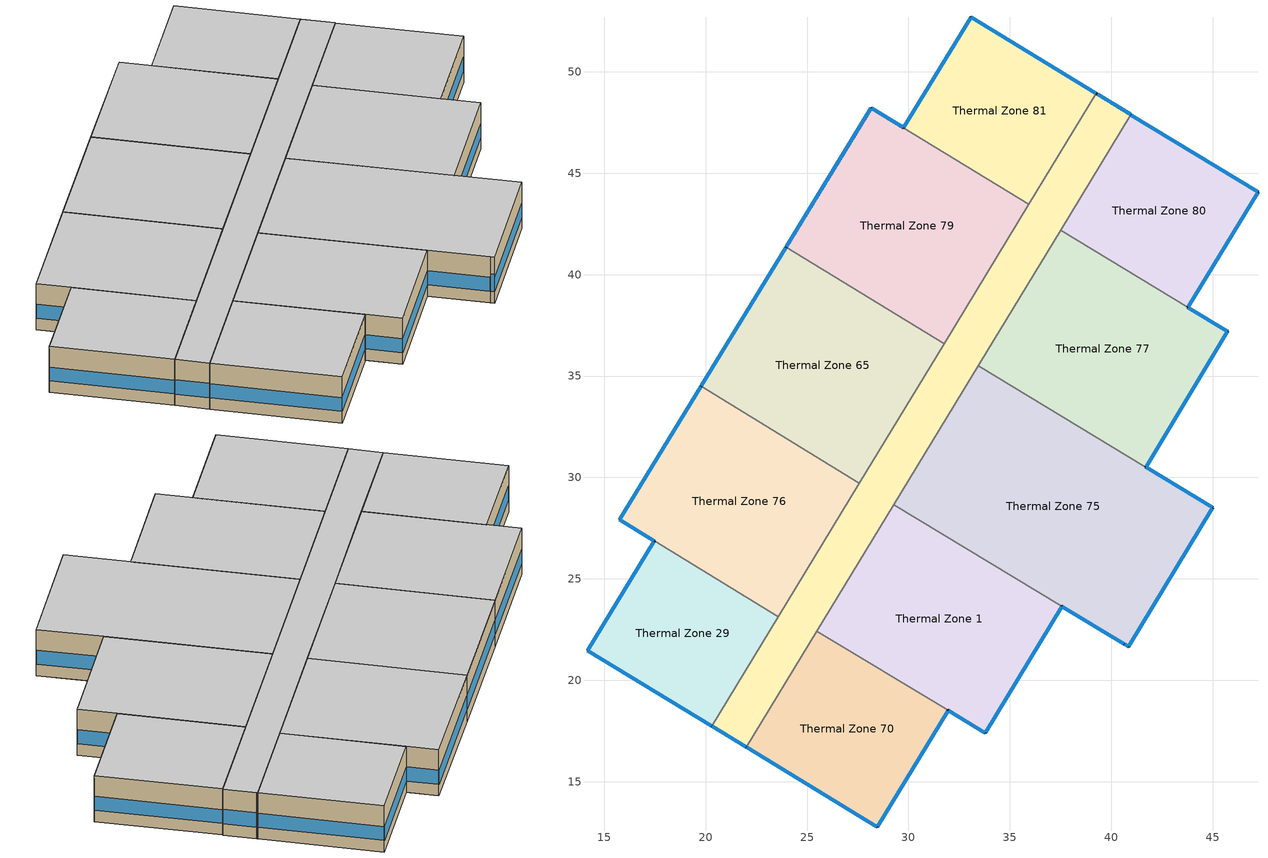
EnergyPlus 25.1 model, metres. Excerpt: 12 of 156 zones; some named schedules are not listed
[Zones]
Thermal Zone 1
 floor to Thermal Zone 68 (Typical Interior Floor): 29.28,28.65 37.56,23.65 33.79,17.41 25.49,22.42 z15.25
 wall outside (Surface 495 c tbd): 33.79,17.41 37.56,23.65 z15.25:18.3
 wall outside (Surface 496 c tbd): 31.96,18.51 33.79,17.41 z15.25:18.3
 wall to Thermal Zone 70 (Typical Interior Wall): 25.49,22.42 31.96,18.51 z15.25:18.3
 wall to Thermal Zone 24 (Typical Interior Wall): 29.28,28.65 25.49,22.42 z15.25:18.3
 wall to Thermal Zone 75 (Typical Interior Wall): 37.56,23.65 29.28,28.65 z15.25:18.3
 window (Customized Fenestration: u=3.36): 33.81,17.43 37.55,23.63 z16.01:16.93; 31.98,18.5 33.77,17.42 z16.01:16.95
 ceiling to Thermal Zone 84 (Typical Interior Ceiling): 33.79,17.41 37.56,23.65 29.28,28.65 25.49,22.42 z18.3
Thermal Zone 24
 floor to Thermal Zone 67 (Typical Interior Floor): 39.27,48.94 40.98,47.9 33.52,35.63 33.52,35.64 33.44,35.5 22.01,16.7 20.3,17.74 z15.25
 wall outside (Surface 478 c tbd): 39.31,48.91 39.27,48.94 z15.25:18.3
 wall outside (Surface 479 c tbd): 40.98,47.9 39.31,48.91 z15.25:18.3
 wall outside (AQ_MURB_2024_MURB  Wall 1950 1980 6A (R 0.8x Solar 0.8x Therm 0.8x)): 40.97,47.89 40.98,47.9 z15.25:18.3
 wall outside (Surface 488 c tbd): 20.3,17.74 22.01,16.7 z15.25:18.3
 wall to Thermal Zone 76 (Typical Interior Wall): 27.58,29.72 23.58,23.14 z15.25:18.3
 wall to Thermal Zone 65 (Typical Interior Wall): 31.76,36.59 27.58,29.72 z15.25:18.3
 wall to Thermal Zone 79 (Typical Interior Wall): 35.94,43.46 31.76,36.59 z15.25:18.3
 wall to Thermal Zone 81 (Typical Interior Wall): 39.27,48.94 35.94,43.46 z15.25:18.3
 wall to Thermal Zone 80 (Typical Interior Wall): 37.51,42.2 40.97,47.89 z15.25:18.3
 wall to Thermal Zone 77 (Typical Interior Wall): 33.52,35.63 37.51,42.2 z15.25:18.3
 wall to Thermal Zone 78 (Typical Interior Wall): 33.44,35.5 33.52,35.64 33.52,35.63 z15.25:18.3
 wall to Thermal Zone 75 (Typical Interior Wall): 29.28,28.65 33.44,35.5 z15.25:18.3
 wall to Thermal Zone 70 (Typical Interior Wall): 22.01,16.7 25.49,22.42 z15.25:18.3
 wall to Thermal Zone 29 (Typical Interior Wall): 23.58,23.14 20.3,17.74 z15.25:18.3
 window (Customized Fenestration: u=3.36): 40.95,47.91 39.33,48.9 / 20.32,17.73 21.99,16.71 z16.01:16.95
 ceiling to Thermal Zone 83 (Typical Interior Ceiling): 22.01,16.7 33.44,35.5 33.52,35.64 33.52,35.63 40.98,47.9 39.27,48.94 20.3,17.74 z18.3
Thermal Zone 29
 floor to Thermal Zone 48 (Typical Interior Floor): 17.47,26.88 23.58,23.14 20.3,17.74 14.18,21.46 17.46,26.86 z15.25
 wall outside (AQ_MURB_2024_MURB  Wall 1950 1980 6A (R 0.8x Solar 0.8x Therm 0.8x)): 17.47,26.88 17.46,26.86 z15.25:18.3
 wall outside (Surface 502 c tbd): 14.18,21.46 20.3,17.74 z15.25:18.3
 wall outside (Surface 503 c tbd): 17.46,26.86 14.18,21.46 z15.25:18.3
 wall to Thermal Zone 76 (Typical Interior Wall): 23.58,23.14 17.47,26.88 z15.25:18.3
 window (Customized Fenestration: u=3.36): 14.2,21.45 20.28,17.75 / 17.44,26.84 14.19,21.48 z16.01:16.93
 ceiling to Thermal Zone 85 (Typical Interior Ceiling): 20.3,17.74 23.58,23.14 17.47,26.88 17.46,26.86 14.18,21.46 z18.3
Thermal Zone 65
 floor to Thermal Zone 71 (Typical Interior Floor): 23.97,41.36 31.76,36.59 27.58,29.72 19.77,34.49 z15.25
 wall outside (Surface 523 c tbd): 23.97,41.36 19.77,34.49 z15.25:18.3
 wall to Thermal Zone 76 (Typical Interior Wall): 19.77,34.49 27.58,29.72 z15.25:18.3
 wall to Thermal Zone 79 (Typical Interior Wall): 31.76,36.59 23.97,41.36 z15.25:18.3
 window (Customized Fenestration: u=3.36): 23.96,41.33 19.79,34.52 z16.01:16.93
 ceiling to Thermal Zone 91 (Typical Interior Ceiling): 27.58,29.72 31.76,36.59 23.97,41.36 19.77,34.49 z18.3
Thermal Zone 70
 floor to Thermal Zone 66 (Typical Interior Floor): 25.49,22.42 31.96,18.51 31.95,18.49 28.47,12.77 22.01,16.7 z15.25
 wall outside (Surface 467 c tbd): 31.95,18.49 31.96,18.51 z15.25:18.3
 wall outside (Surface 468 c tbd): 28.47,12.77 31.95,18.49 z15.25:18.3
 wall outside (Surface 469 c tbd): 22.01,16.7 28.47,12.77 z15.25:18.3
 window (Customized Fenestration: u=3.36): 28.48,12.79 31.94,18.47 / 22.03,16.69 28.45,12.78 z16.01:16.93
 ceiling to Thermal Zone 82 (Typical Interior Ceiling): 28.47,12.77 31.95,18.49 31.96,18.51 25.49,22.42 22.01,16.7 z18.3
Thermal Zone 75
 floor to Thermal Zone 21 (Typical Interior Floor): 33.44,35.5 45,28.52 40.86,21.66 29.28,28.65 z15.25
 wall outside (Surface 509 c tbd): 45,28.52 41.7,30.51 z15.25:18.3
 wall outside (Surface 510 c tbd): 40.86,21.66 45,28.52 z15.25:18.3
 wall outside (Surface 511 c tbd): 40.64,21.79 40.86,21.66 z15.25:18.3
 wall outside (Surface 512 c tbd): 37.56,23.65 40.64,21.79 z15.25:18.3
 wall to Thermal Zone 77 (Typical Interior Wall): 41.7,30.51 33.44,35.5 z15.25:18.3
 window (Customized Fenestration: u=3.36): 44.98,28.53 41.72,30.5 / 37.58,23.64 40.62,21.8 z16.01:16.94; 40.88,21.68 44.99,28.49 z16.01:16.93; 40.67,21.78 40.84,21.67 z16.01:17.15
 ceiling to Thermal Zone 86 (Typical Interior Ceiling): 40.86,21.66 45,28.52 33.44,35.5 29.28,28.65 z18.3
Thermal Zone 76
 floor to Thermal Zone 69 (Typical Interior Floor): 19.77,34.49 27.58,29.72 23.58,23.14 15.75,27.92 z15.25
 wall outside (Surface 515 c tbd): 15.75,27.92 17.47,26.88 z15.25:18.3
 wall outside (Surface 516 c tbd): 19.77,34.49 15.75,27.92 z15.25:18.3
 window (Customized Fenestration: u=3.36): 15.78,27.91 17.45,26.89 z16.01:16.95; 19.76,34.47 15.77,27.94 z16.01:16.93
 ceiling to Thermal Zone 88 (Typical Interior Ceiling): 23.58,23.14 27.58,29.72 19.77,34.49 15.75,27.92 z18.3
Thermal Zone 77
 floor to Thermal Zone 46 (Typical Interior Floor): 37.51,42.2 43.78,38.39 45.74,37.2 41.7,30.51 33.44,35.5 z15.25
 wall outside (Surface 528 c tbd): 45.74,37.2 43.78,38.39 z15.25:18.3
 wall outside (Surface 529 c tbd): 41.7,30.51 45.74,37.2 z15.25:18.3
 wall to Thermal Zone 78 (Typical Interior Wall): 33.52,35.63 33.44,35.5 z15.25:18.3
 wall to Thermal Zone 80 (Typical Interior Wall): 43.78,38.39 37.51,42.2 z15.25:18.3
 window (Customized Fenestration: u=3.36): 45.72,37.21 43.8,38.37 z16.01:16.95; 41.72,30.53 45.73,37.18 z16.01:16.93
 ceiling to Thermal Zone 92 (Typical Interior Ceiling): 41.7,30.51 45.74,37.2 43.78,38.39 37.51,42.2 33.44,35.5 z18.3
Thermal Zone 78
 floor to Thermal Zone 51 (Typical Interior Floor): 33.52,35.64 33.52,35.63 33.44,35.5 z15.25
 ceiling to Thermal Zone 93 (Typical Interior Ceiling): 33.44,35.5 33.52,35.63 33.52,35.64 z18.3
Thermal Zone 79
 floor to Thermal Zone 73 (Typical Interior Floor): 28.17,48.22 35.94,43.46 31.76,36.59 23.97,41.36 z15.25
 wall outside (Surface 544 c tbd): 28.17,48.22 23.97,41.36 z15.25:18.3
 wall outside (Surface 545 c tbd): 29.76,47.25 28.17,48.22 z15.25:18.3
 wall to Thermal Zone 81 (Typical Interior Wall): 35.94,43.46 29.76,47.25 z15.25:18.3
 window (Customized Fenestration: u=3.36): 28.15,48.2 23.98,41.38 z16.01:16.93; 29.73,47.26 28.19,48.2 z16.01:16.95
 ceiling to Thermal Zone 94 (Typical Interior Ceiling): 31.76,36.59 35.94,43.46 28.17,48.22 23.97,41.36 z18.3
Thermal Zone 80
 floor to Thermal Zone 4 (Typical Interior Floor): 40.97,47.89 47.24,44.07 43.78,38.39 37.51,42.2 z15.25
 wall outside (Surface 550 c tbd): 47.24,44.07 40.97,47.89 z15.25:18.3
 wall outside (Surface 551 c tbd): 43.78,38.39 47.24,44.07 z15.25:18.3
 window (Customized Fenestration: u=3.36): 47.22,44.09 40.99,47.87 / 43.79,38.41 47.23,44.05 z16.01:16.93
 ceiling to Thermal Zone 95 (Typical Interior Ceiling): 43.78,38.39 47.24,44.07 40.97,47.89 37.51,42.2 z18.3
Thermal Zone 81
 floor to Thermal Zone 74 (Typical Interior Floor): 33.08,52.7 39.27,48.94 35.94,43.46 29.76,47.25 z15.25
 wall outside (Surface 554 c tbd): 39.27,48.94 33.08,52.7 z15.25:18.3
 wall outside (Surface 557 c tbd): 33.08,52.7 29.76,47.25 z15.25:18.3
 window (Customized Fenestration: u=3.36): 39.24,48.95 33.1,52.69 / 33.06,52.68 29.77,47.27 z16.01:16.93
 ceiling to Thermal Zone 90 (Typical Interior Ceiling): 35.94,43.46 39.27,48.94 33.08,52.7 29.76,47.25 z18.3
[Building]
Building 1
[Site:Location]
Montreal-Trudeau Intl AP: Latitude {deg}=45.4706; Longitude {deg}=-73.7408; Time Zone {hr}=-5; Elevation {m}=36; Keep Site Location Information=No
[SizingPeriod:DesignDay] Month=7; Day of Month=21; Day Type=SummerDesignDay; Daily Dry-Bulb Temperature Range {deltaC}=9.3; Dry-Bulb Temperature Range Modifier Type=DefaultMultipliers; Barometric Pressure {Pa}=100893; Wind Speed {m/s}=4.9; Wind Direction {deg}=220; Rain Indicator=No; Snow Indicator=No; Daylight Saving Time Indicator=No; Solar Model Indicator=ASHRAETau; ASHRAE Clear Sky Optical Depth for Beam Irradiance (taub)=0.465; ASHRAE Clear Sky Optical Depth for Diffuse Irradiance (taud)=1.966; Begin Environment Reset Mode=FullResetAtBeginEnvironment
Name | Maximum Dry-Bulb Temperature {C} | Humidity Condition Type | Wetbulb or DewPoint at Maximum Dry-Bulb {C} | Enthalpy at Maximum Dry-Bulb {J/kg}
Montreal Int'l Ann Clg .4% Condns DB=>MWB | 30 | Wetbulb | 22.1
Montreal Int'l Ann Clg .4% Condns DP=>MDB | 26 | Dewpoint | 21.6
Montreal Int'l Ann Clg .4% Condns Enth=>MDB | 28.1 | Enthalpy |  | 69300
Montreal Int'l Ann Clg .4% Condns WB=>MDB | 28.1 | Wetbulb | 23.2
[Material] Thermal Absorptance=0.9
Name | Roughness | Thickness {m} | Conductivity {W/m-K} | Density {kg/m3} | Specific Heat {J/kg-K} | Solar Absorptance | Visible Absorptance
100mm Normalweight concrete floor | MediumRough | 0.1016 | 2.31045 | 2322 | 832.557 | 0.7 | 0.7
AQNC2024expanded polystyrene type I 10 cm (R 0.8x Solar 0.8x Therm 0.8x) | MediumRough | 0.08 | 0.0385 | 12 | 1500 | 0.7 | 0.7
G01 13mm gypsum board | Smooth | 0.0127 | 0.160031 | 800.001 | 1090.73 | 0.7 | 0.5
G05 25mm wood 1 | MediumSmooth | 0.0254 | 0.15 | 608 | 1630 | 0.5 | 0.5
Generic Brick (R 0.8x Solar 0.8x Therm 0.8x) | MediumRough | 0.08 | 0.9 | 1536 | 790 | 0.52 | 0.65
Generic Gypsum Board (R 0.8x Solar 0.8x Therm 0.8x) | MediumSmooth | 0.01016 | 0.16 | 640 | 1090 | 0.5 | 0.5
Generic Wall Air Gap (R 0.8x Solar 0.8x Therm 0.8x) | Smooth | 0.08 | 0.667 | 1.024 | 1000 | 0.7 | 0.7
Surface 467 m tbd | MediumRough | 0.08 | 0.815077 | 12 | 1500 | 0.7 | 0.7
Surface 468 m tbd | MediumRough | 0.08 | 0.0907168 | 12 | 1500 | 0.7 | 0.7
Surface 469 m tbd | MediumRough | 0.08 | 0.0898837 | 12 | 1500 | 0.7 | 0.7
Surface 478 m tbd | MediumRough | 0.08 | 0.0516148 | 12 | 1500 | 0.7 | 0.7
Surface 479 m tbd | MediumRough | 0.08 | 0.0954185 | 12 | 1500 | 0.7 | 0.7
Surface 488 m tbd | MediumRough | 0.08 | 0.0951114 | 12 | 1500 | 0.7 | 0.7
Surface 495 m tbd | MediumRough | 0.08 | 0.0936479 | 12 | 1500 | 0.7 | 0.7
Surface 496 m tbd | MediumRough | 0.08 | 0.118358 | 12 | 1500 | 0.7 | 0.7
Surface 502 m tbd | MediumRough | 0.08 | 0.0902415 | 12 | 1500 | 0.7 | 0.7
Surface 503 m tbd | MediumRough | 0.08 | 0.0911548 | 12 | 1500 | 0.7 | 0.7
Surface 509 m tbd | MediumRough | 0.08 | 0.10277 | 12 | 1500 | 0.7 | 0.7
Surface 510 m tbd | MediumRough | 0.08 | 0.0927336 | 12 | 1500 | 0.7 | 0.7
Surface 511 m tbd | MediumRough | 0.08 | 0.296816 | 12 | 1500 | 0.7 | 0.7
Surface 512 m tbd | MediumRough | 0.08 | 0.0969997 | 12 | 1500 | 0.7 | 0.7
Surface 515 m tbd | MediumRough | 0.08 | 0.107869 | 12 | 1500 | 0.7 | 0.7
Surface 516 m tbd | MediumRough | 0.08 | 0.0897673 | 12 | 1500 | 0.7 | 0.7
Surface 523 m tbd | MediumRough | 0.08 | 0.086302 | 12 | 1500 | 0.7 | 0.7
Surface 528 m tbd | MediumRough | 0.08 | 0.116001 | 12 | 1500 | 0.7 | 0.7
Surface 529 m tbd | MediumRough | 0.08 | 0.0929629 | 12 | 1500 | 0.7 | 0.7
Surface 544 m tbd | MediumRough | 0.08 | 0.0894989 | 12 | 1500 | 0.7 | 0.7
Surface 545 m tbd | MediumRough | 0.08 | 0.123625 | 12 | 1500 | 0.7 | 0.7
Surface 550 m tbd | MediumRough | 0.08 | 0.0900821 | 12 | 1500 | 0.7 | 0.7
Surface 551 m tbd | MediumRough | 0.08 | 0.0946227 | 12 | 1500 | 0.7 | 0.7
Surface 554 m tbd | MediumRough | 0.08 | 0.0901647 | 12 | 1500 | 0.7 | 0.7
Surface 557 m tbd | MediumRough | 0.08 | 0.095095 | 12 | 1500 | 0.7 | 0.7
[Material:NoMass]
CP02 CARPET PAD 1: Roughness=Smooth; Thermal Resistance {m2-K/W}=0.21648; Thermal Absorptance=0.9; Solar Absorptance=0.7; Visible Absorptance=0.8
[WindowMaterial:SimpleGlazingSystem]
Fenestration U=3.32 0.66 1: U-Factor {W/m2-K}=3.32; Solar Heat Gain Coefficient=0.66; Visible Transmittance=0.21
[Construction]
AQ_MURB_2024_MURB  Wall 1950 1980 6A (R 0.8x Solar 0.8x Therm 0.8x): Generic Brick (R 0.8x Solar 0.8x Therm 0.8x), AQNC2024expanded polystyrene type I 10 cm (R 0.8x Solar 0.8x Therm 0.8x), Generic Wall Air Gap (R 0.8x Solar 0.8x Therm 0.8x), Generic Gypsum Board (R 0.8x Solar 0.8x Therm 0.8x)
Customized Fenestration: u=3.36: Fenestration U=3.32 0.66 1
Surface 467 c tbd: Generic Brick (R 0.8x Solar 0.8x Therm 0.8x), Surface 467 m tbd, Generic Wall Air Gap (R 0.8x Solar 0.8x Therm 0.8x), Generic Gypsum Board (R 0.8x Solar 0.8x Therm 0.8x)
Surface 468 c tbd: Generic Brick (R 0.8x Solar 0.8x Therm 0.8x), Surface 468 m tbd, Generic Wall Air Gap (R 0.8x Solar 0.8x Therm 0.8x), Generic Gypsum Board (R 0.8x Solar 0.8x Therm 0.8x)
Surface 469 c tbd: Generic Brick (R 0.8x Solar 0.8x Therm 0.8x), Surface 469 m tbd, Generic Wall Air Gap (R 0.8x Solar 0.8x Therm 0.8x), Generic Gypsum Board (R 0.8x Solar 0.8x Therm 0.8x)
Surface 478 c tbd: Generic Brick (R 0.8x Solar 0.8x Therm 0.8x), Surface 478 m tbd, Generic Wall Air Gap (R 0.8x Solar 0.8x Therm 0.8x), Generic Gypsum Board (R 0.8x Solar 0.8x Therm 0.8x)
Surface 479 c tbd: Generic Brick (R 0.8x Solar 0.8x Therm 0.8x), Surface 479 m tbd, Generic Wall Air Gap (R 0.8x Solar 0.8x Therm 0.8x), Generic Gypsum Board (R 0.8x Solar 0.8x Therm 0.8x)
Surface 488 c tbd: Generic Brick (R 0.8x Solar 0.8x Therm 0.8x), Surface 488 m tbd, Generic Wall Air Gap (R 0.8x Solar 0.8x Therm 0.8x), Generic Gypsum Board (R 0.8x Solar 0.8x Therm 0.8x)
Surface 495 c tbd: Generic Brick (R 0.8x Solar 0.8x Therm 0.8x), Surface 495 m tbd, Generic Wall Air Gap (R 0.8x Solar 0.8x Therm 0.8x), Generic Gypsum Board (R 0.8x Solar 0.8x Therm 0.8x)
Surface 496 c tbd: Generic Brick (R 0.8x Solar 0.8x Therm 0.8x), Surface 496 m tbd, Generic Wall Air Gap (R 0.8x Solar 0.8x Therm 0.8x), Generic Gypsum Board (R 0.8x Solar 0.8x Therm 0.8x)
Surface 502 c tbd: Generic Brick (R 0.8x Solar 0.8x Therm 0.8x), Surface 502 m tbd, Generic Wall Air Gap (R 0.8x Solar 0.8x Therm 0.8x), Generic Gypsum Board (R 0.8x Solar 0.8x Therm 0.8x)
Surface 503 c tbd: Generic Brick (R 0.8x Solar 0.8x Therm 0.8x), Surface 503 m tbd, Generic Wall Air Gap (R 0.8x Solar 0.8x Therm 0.8x), Generic Gypsum Board (R 0.8x Solar 0.8x Therm 0.8x)
Surface 509 c tbd: Generic Brick (R 0.8x Solar 0.8x Therm 0.8x), Surface 509 m tbd, Generic Wall Air Gap (R 0.8x Solar 0.8x Therm 0.8x), Generic Gypsum Board (R 0.8x Solar 0.8x Therm 0.8x)
Surface 510 c tbd: Generic Brick (R 0.8x Solar 0.8x Therm 0.8x), Surface 510 m tbd, Generic Wall Air Gap (R 0.8x Solar 0.8x Therm 0.8x), Generic Gypsum Board (R 0.8x Solar 0.8x Therm 0.8x)
Surface 511 c tbd: Generic Brick (R 0.8x Solar 0.8x Therm 0.8x), Surface 511 m tbd, Generic Wall Air Gap (R 0.8x Solar 0.8x Therm 0.8x), Generic Gypsum Board (R 0.8x Solar 0.8x Therm 0.8x)
Surface 512 c tbd: Generic Brick (R 0.8x Solar 0.8x Therm 0.8x), Surface 512 m tbd, Generic Wall Air Gap (R 0.8x Solar 0.8x Therm 0.8x), Generic Gypsum Board (R 0.8x Solar 0.8x Therm 0.8x)
Surface 515 c tbd: Generic Brick (R 0.8x Solar 0.8x Therm 0.8x), Surface 515 m tbd, Generic Wall Air Gap (R 0.8x Solar 0.8x Therm 0.8x), Generic Gypsum Board (R 0.8x Solar 0.8x Therm 0.8x)
Surface 516 c tbd: Generic Brick (R 0.8x Solar 0.8x Therm 0.8x), Surface 516 m tbd, Generic Wall Air Gap (R 0.8x Solar 0.8x Therm 0.8x), Generic Gypsum Board (R 0.8x Solar 0.8x Therm 0.8x)
Surface 523 c tbd: Generic Brick (R 0.8x Solar 0.8x Therm 0.8x), Surface 523 m tbd, Generic Wall Air Gap (R 0.8x Solar 0.8x Therm 0.8x), Generic Gypsum Board (R 0.8x Solar 0.8x Therm 0.8x)
Surface 528 c tbd: Generic Brick (R 0.8x Solar 0.8x Therm 0.8x), Surface 528 m tbd, Generic Wall Air Gap (R 0.8x Solar 0.8x Therm 0.8x), Generic Gypsum Board (R 0.8x Solar 0.8x Therm 0.8x)
Surface 529 c tbd: Generic Brick (R 0.8x Solar 0.8x Therm 0.8x), Surface 529 m tbd, Generic Wall Air Gap (R 0.8x Solar 0.8x Therm 0.8x), Generic Gypsum Board (R 0.8x Solar 0.8x Therm 0.8x)
Surface 544 c tbd: Generic Brick (R 0.8x Solar 0.8x Therm 0.8x), Surface 544 m tbd, Generic Wall Air Gap (R 0.8x Solar 0.8x Therm 0.8x), Generic Gypsum Board (R 0.8x Solar 0.8x Therm 0.8x)
Surface 545 c tbd: Generic Brick (R 0.8x Solar 0.8x Therm 0.8x), Surface 545 m tbd, Generic Wall Air Gap (R 0.8x Solar 0.8x Therm 0.8x), Generic Gypsum Board (R 0.8x Solar 0.8x Therm 0.8x)
Surface 550 c tbd: Generic Brick (R 0.8x Solar 0.8x Therm 0.8x), Surface 550 m tbd, Generic Wall Air Gap (R 0.8x Solar 0.8x Therm 0.8x), Generic Gypsum Board (R 0.8x Solar 0.8x Therm 0.8x)
Surface 551 c tbd: Generic Brick (R 0.8x Solar 0.8x Therm 0.8x), Surface 551 m tbd, Generic Wall Air Gap (R 0.8x Solar 0.8x Therm 0.8x), Generic Gypsum Board (R 0.8x Solar 0.8x Therm 0.8x)
Surface 554 c tbd: Generic Brick (R 0.8x Solar 0.8x Therm 0.8x), Surface 554 m tbd, Generic Wall Air Gap (R 0.8x Solar 0.8x Therm 0.8x), Generic Gypsum Board (R 0.8x Solar 0.8x Therm 0.8x)
Surface 557 c tbd: Generic Brick (R 0.8x Solar 0.8x Therm 0.8x), Surface 557 m tbd, Generic Wall Air Gap (R 0.8x Solar 0.8x Therm 0.8x), Generic Gypsum Board (R 0.8x Solar 0.8x Therm 0.8x)
Typical Interior Ceiling: CP02 CARPET PAD 1, 100mm Normalweight concrete floor
Typical Interior Floor: 100mm Normalweight concrete floor, CP02 CARPET PAD 1
Typical Interior Partition 4: G05 25mm wood 1
Typical Interior Wall: G01 13mm gypsum board, G01 13mm gypsum board
[Zone] Multiplier=1; Part of Total Floor Area=Yes
Thermal Zone 1; Thermal Zone 24; Thermal Zone 29; Thermal Zone 65; Thermal Zone 70; Thermal Zone 75; Thermal Zone 76; Thermal Zone 77; Thermal Zone 78; Thermal Zone 79; Thermal Zone 80; Thermal Zone 81
[Space]
Name | Zone | Space Type
Space 603 | Thermal Zone 1 | MURB small
Space 602 | Thermal Zone 24 | MURB lobby
Space 604 | Thermal Zone 29 | MURB small
Space 607 | Thermal Zone 65 | MURB small
Space 601 | Thermal Zone 70 | MURB small
Space 605 | Thermal Zone 75 | MURB small
Space 606 | Thermal Zone 76 | MURB small
Space 608 | Thermal Zone 77 | MURB small
Space 609 | Thermal Zone 78 | MURB small
Space 610 | Thermal Zone 79 | MURB small
Space 611 | Thermal Zone 80 | MURB small
Space 612 | Thermal Zone 81 | MURB small
[SpaceList]
MURB small: Space 1112, Space 211, Space 204, Space 505, Space 911, Space 110, Space 1204, Space 407, Space 405, Space 607, Space 501, Space 308, Space 305, Space 101, Space 201, Space 410, Space 112, Space 104, Space 511, Space 103, Space 105, Space 106, Space 312, Space 109, Space 107, Space 108, Space 111, Space 203, Space 205, Space 812, Space 403, Space 206, Space 207, Space 208, Space 209, Space 406, Space 404, Space 210, Space 809, Space 212, Space 807, Space 301, Space 1005, Space 303, Space 304, Space 508, Space 306, Space 504, Space 307, Space 1105, Space 509, Space 908, Space 309, Space 310, Space 408, Space 311, Space 401, Space 409, Space 411, Space 412, Space 503, Space 506, Space 507, Space 1208, Space 510, Space 512, Space 601, Space 603, Space 604, Space 605, Space 606, Space 608, Space 609, Space 610, Space 611, Space 612, Space 701, Space 703, Space 704, Space 705, Space 907, Space 706, Space 901, Space 712, Space 707, Space 708, Space 709, Space 710, Space 711, Space 801, Space 1206, Space 803, Space 804, Space 1001, Space 805, Space 806, Space 808, Space 810, Space 811, Space 903, Space 1008, Space 904, Space 905, Space 906, Space 909, Space 910, Space 912, Space 1010, Space 1003, Space 1004, Space 1006, Space 1007, Space 1009, Space 1011, Space 1012, Space 1101, Space 1103, Space 1104, Space 1106, Space 1305, Space 1107, Space 1108, Space 1109, Space 1110, Space 1111, Space 1201, Space 1203, Space 1205, Space 1207, Space 1209, Space 1210, Space 1211, Space 1212, Space 1301, Space 1303, Space 1304, Space 1306, Space 1307, Space 1308, Space 1309, Space 1310, Space 1311, Space 1312
MURB lobby: Space 202, Space 102, Space 302, Space 402, Space 1002, Space 502, Space 602, Space 702, Space 802, Space 902, Space 1102, Space 1202, Space 1302
[InternalMass] Construction=Typical Interior Partition 4
Name | Zone or ZoneList | Space or SpaceList | Surface Area {m2}
Space 607 Internal Mass 37 | Thermal Zone 65 | Space 607 | 147.07
Space 601 Internal Mass 37 | Thermal Zone 70 | Space 601 | 101.472
Space 603 Internal Mass 37 | Thermal Zone 1 | Space 603 | 141.361
Space 604 Internal Mass 37 | Thermal Zone 29 | Space 604 | 90.6537
Space 605 Internal Mass 37 | Thermal Zone 75 | Space 605 | 216.65
Space 606 Internal Mass 37 | Thermal Zone 76 | Space 606 | 141.145
Space 608 Internal Mass 37 | Thermal Zone 77 | Space 608 | 150.941
Space 609 Internal Mass 37 | Thermal Zone 78 | Space 609 | 0.000395886
Space 610 Internal Mass 37 | Thermal Zone 79 | Space 610 | 146.73
Space 611 Internal Mass 37 | Thermal Zone 80 | Space 611 | 97.6855
Space 612 Internal Mass 37 | Thermal Zone 81 | Space 612 | 92.7105
Space 602 Internal Mass 33 | Thermal Zone 24 | Space 602 | 146.04
[Lights]
Lights 1: Zone or ZoneList or Space or SpaceList=MURB small; Schedule=Eclairageint; Design Level Calculation Method=LightingLevel; Lighting Level {W}=0; Fraction Replaceable=1
[People]
People 2: Zone or ZoneList or Space or SpaceList=MURB small; Number of People Schedule=MidriseApartment Apartment Occ; Number of People Calculation Method=People/Area; People per Floor Area {person/m2}=0.0283091; Fraction Radiant=0.3; Activity Level Schedule=MidriseApartment Activity
[ElectricEquipment] Zone or ZoneList or Space or SpaceList=MURB small; Design Level Calculation Method=EquipmentLevel
Name | Schedule | Design Level {W} | Fraction Latent | Fraction Radiant | Fraction Lost
Electric Equipment 11 10.0 percent reduction | Chaufeau | 847.44 | 0.1 | 0 | 0.9
Electric Equipment 12 10.0 percent reduction | Fourcuisiniere | 281.7 | 0.1 | 0.2 | 0.1
Electric Equipment 13 10.0 percent reduction | Congelateur | 15.705 | 0.1 | 0 | 0.9
Electric Equipment 14 10.0 percent reduction | Laveuse | 25.038 | 0 | 0.2 | 0.1
Electric Equipment 15 10.0 percent reduction | Lavevaisselle | 27.531 | 0.1 | 0.1 | 0.8
Electric Equipment 16 10.0 percent reduction | Refrigerateur | 105.102 | 0.1 | 0 | 0.9
Electric Equipment 17 10.0 percent reduction | Secheuse | 249.03 | 0 | 0.2 | 0.8
Electric Equipment 2 10.0 percent reduction | Autres | 666 |  | 0.2
[ZoneInfiltration:DesignFlowRate] Design Flow Rate Calculation Method=Flow/ExteriorArea; Flow Rate per Exterior Surface Area {m3/s-m2}=0.000578595; Constant Term Coefficient=0.107472; Temperature Term Coefficient=0.0119911; Velocity Term Coefficient=0; Velocity Squared Term Coefficient=0.0134792; Density Basis=Outdoor
Name | Zone or ZoneList or Space or SpaceList | Schedule
Space 603 HVAC Off Infiltration | Space 603 | Infiltration HVAC Off Schedule
Space 603 HVAC On Infiltration | Space 603 | Infiltration HVAC On Schedule
Space 602 HVAC Off Infiltration | Space 602 | Infiltration HVAC Off Schedule
Space 602 HVAC On Infiltration | Space 602 | Infiltration HVAC On Schedule
Space 604 HVAC Off Infiltration | Space 604 | Infiltration HVAC Off Schedule
Space 604 HVAC On Infiltration | Space 604 | Infiltration HVAC On Schedule
Space 607 HVAC Off Infiltration | Space 607 | Infiltration HVAC Off Schedule
Space 607 HVAC On Infiltration | Space 607 | Infiltration HVAC On Schedule
Space 601 HVAC Off Infiltration | Space 601 | Infiltration HVAC Off Schedule
Space 601 HVAC On Infiltration | Space 601 | Infiltration HVAC On Schedule
Space 605 HVAC Off Infiltration | Space 605 | Infiltration HVAC Off Schedule
Space 605 HVAC On Infiltration | Space 605 | Infiltration HVAC On Schedule
Space 606 HVAC Off Infiltration | Space 606 | Infiltration HVAC Off Schedule
Space 606 HVAC On Infiltration | Space 606 | Infiltration HVAC On Schedule
Space 608 HVAC Off Infiltration | Space 608 | Infiltration HVAC Off Schedule
Space 608 HVAC On Infiltration | Space 608 | Infiltration HVAC On Schedule
Space 610 HVAC Off Infiltration | Space 610 | Infiltration HVAC Off Schedule
Space 610 HVAC On Infiltration | Space 610 | Infiltration HVAC On Schedule
Space 611 HVAC Off Infiltration | Space 611 | Infiltration HVAC Off Schedule
Space 611 HVAC On Infiltration | Space 611 | Infiltration HVAC On Schedule
Space 612 HVAC Off Infiltration | Space 612 | Infiltration HVAC Off Schedule
Space 612 HVAC On Infiltration | Space 612 | Infiltration HVAC On Schedule
[ZoneControl:Thermostat] Temperature Difference Between Cutout And Setpoint {deltaC}=0
Name | Zone or ZoneList | Control Type Schedule | Control 1
Thermal Zone 1 Thermostat | Thermal Zone 1 | Thermal Zone 1 Thermostat Schedule | Thermostat Setpoint Dual Setpoint 45
Thermal Zone 24 Thermostat | Thermal Zone 24 | Thermal Zone 24 Thermostat Schedule | Thermostat Setpoint Dual Setpoint 65
Thermal Zone 29 Thermostat | Thermal Zone 29 | Thermal Zone 29 Thermostat Schedule | Thermostat Setpoint Dual Setpoint 78
Thermal Zone 65 Thermostat | Thermal Zone 65 | Thermal Zone 65 Thermostat Schedule | Thermostat Setpoint Dual Setpoint 107
Thermal Zone 70 Thermostat | Thermal Zone 70 | Thermal Zone 70 Thermostat Schedule | Thermostat Setpoint Dual Setpoint 97
Thermal Zone 75 Thermostat | Thermal Zone 75 | Thermal Zone 75 Thermostat Schedule | Thermostat Setpoint Dual Setpoint 145
Thermal Zone 76 Thermostat | Thermal Zone 76 | Thermal Zone 76 Thermostat Schedule | Thermostat Setpoint Dual Setpoint 139
Thermal Zone 77 Thermostat | Thermal Zone 77 | Thermal Zone 77 Thermostat Schedule | Thermostat Setpoint Dual Setpoint 132
Thermal Zone 78 Thermostat | Thermal Zone 78 | Thermal Zone 78 Thermostat Schedule | Thermostat Setpoint Dual Setpoint 135
Thermal Zone 79 Thermostat | Thermal Zone 79 | Thermal Zone 79 Thermostat Schedule | Thermostat Setpoint Dual Setpoint 149
Thermal Zone 80 Thermostat | Thermal Zone 80 | Thermal Zone 80 Thermostat Schedule | Thermostat Setpoint Dual Setpoint 147
Thermal Zone 81 Thermostat | Thermal Zone 81 | Thermal Zone 81 Thermostat Schedule | Thermostat Setpoint Dual Setpoint 148
[ThermostatSetpoint:DualSetpoint] Heating Setpoint Temperature Schedule=NECB-G-Thermostat Setpoint-Heating; Cooling Setpoint Temperature Schedule=NECB-G-Thermostat Setpoint-Cooling
Thermostat Setpoint Dual Setpoint 45; Thermostat Setpoint Dual Setpoint 65; Thermostat Setpoint Dual Setpoint 78; Thermostat Setpoint Dual Setpoint 107; Thermostat Setpoint Dual Setpoint 97; Thermostat Setpoint Dual Setpoint 145; Thermostat Setpoint Dual Setpoint 139; Thermostat Setpoint Dual Setpoint 132; Thermostat Setpoint Dual Setpoint 135; Thermostat Setpoint Dual Setpoint 149; Thermostat Setpoint Dual Setpoint 147; Thermostat Setpoint Dual Setpoint 148
[Zone equipment]
Thermal Zone 1: Elec Baseboard, Cycling PTAC DX Clg Elec Htg
Thermal Zone 24: Elec Baseboard 20, Cycling PTAC DX Clg Elec Htg 20
Thermal Zone 29: Elec Baseboard 33, Cycling PTAC DX Clg Elec Htg 33
Thermal Zone 65: Elec Baseboard 62, Cycling PTAC DX Clg Elec Htg 62
Thermal Zone 70: Elec Baseboard 52, Cycling PTAC DX Clg Elec Htg 52
Thermal Zone 75: Elec Baseboard 100, Cycling PTAC DX Clg Elec Htg 100
Thermal Zone 76: Elec Baseboard 94, Cycling PTAC DX Clg Elec Htg 94
Thermal Zone 77: Elec Baseboard 87, Cycling PTAC DX Clg Elec Htg 87
Thermal Zone 78: Elec Baseboard 90, Cycling PTAC DX Clg Elec Htg 90
Thermal Zone 79: Elec Baseboard 104, Cycling PTAC DX Clg Elec Htg 104
Thermal Zone 80: Elec Baseboard 102, Cycling PTAC DX Clg Elec Htg 102
Thermal Zone 81: Elec Baseboard 103, Cycling PTAC DX Clg Elec Htg 103
[Sizing:Zone] Zone Cooling Design Supply Air Temperature Input Method=SupplyAirTemperature; Zone Cooling Design Supply Air Temperature {C}=14; Zone Cooling Design Supply Air Temperature Difference {deltaC}=11.11; Zone Heating Design Supply Air Temperature Input Method=SupplyAirTemperature; Zone Heating Design Supply Air Temperature {C}=40; Zone Heating Design Supply Air Temperature Difference {deltaC}=11.11; Zone Cooling Design Supply Air Humidity Ratio {kgWater/kgDryAir}=0.0085; Zone Heating Design Supply Air Humidity Ratio {kgWater/kgDryAir}=0.008; Cooling Design Air Flow Method=DesignDay; Cooling Design Air Flow Rate {m3/s}=0; Cooling Minimum Air Flow per Zone Floor Area {m3/s-m2}=0.000762; Cooling Minimum Air Flow {m3/s}=0; Cooling Minimum Air Flow Fraction=0; Heating Design Air Flow Method=DesignDay; Heating Design Air Flow Rate {m3/s}=0; Heating Maximum Air Flow per Zone Floor Area {m3/s-m2}=0.002032; Heating Maximum Air Flow {m3/s}=0.141576; Heating Maximum Air Flow Fraction=0.3; Account for Dedicated Outdoor Air System=No; Zone Load Sizing Method=Sensible Load Only No Latent Load; Zone Latent Cooling Design Supply Air Humidity Ratio Input Method=HumidityRatioDifference; Zone Cooling Design Supply Air Humidity Ratio Difference {kgWater/kgDryAir}=0.005; Zone Latent Heating Design Supply Air Humidity Ratio Input Method=HumidityRatioDifference; Zone Humidification Design Supply Air Humidity Ratio Difference {kgWater/kgDryAir}=0.005; Type of Space Sum to Use=Coincident
Name | Design Specification Outdoor Air Object
Thermal Zone 1 | Thermal Zone 1 Zero air DSOA
Thermal Zone 24 | Thermal Zone 24 Zero air DSOA
Thermal Zone 29 | Thermal Zone 29 Zero air DSOA
Thermal Zone 65 | Thermal Zone 65 Zero air DSOA
Thermal Zone 70 | Thermal Zone 70 Zero air DSOA
Thermal Zone 75 | Thermal Zone 75 Zero air DSOA
Thermal Zone 76 | Thermal Zone 76 Zero air DSOA
Thermal Zone 77 | Thermal Zone 77 Zero air DSOA
Thermal Zone 78 | Thermal Zone 78 Zero air DSOA
Thermal Zone 79 | Thermal Zone 79 Zero air DSOA
Thermal Zone 80 | Thermal Zone 80 Zero air DSOA
Thermal Zone 81 | Thermal Zone 81 Zero air DSOA
[DesignSpecification:OutdoorAir] Outdoor Air Method=Sum; Outdoor Air Flow per Person {m3/s-person}=0; Outdoor Air Flow per Zone Floor Area {m3/s-m2}=0; Outdoor Air Flow per Zone {m3/s}=0; Outdoor Air Flow Air Changes per Hour {1/hr}=0
Thermal Zone 1 Zero air DSOA; Thermal Zone 24 Zero air DSOA; Thermal Zone 29 Zero air DSOA; Thermal Zone 65 Zero air DSOA; Thermal Zone 70 Zero air DSOA; Thermal Zone 75 Zero air DSOA; Thermal Zone 76 Zero air DSOA; Thermal Zone 77 Zero air DSOA; Thermal Zone 78 Zero air DSOA; Thermal Zone 79 Zero air DSOA; Thermal Zone 80 Zero air DSOA; Thermal Zone 81 Zero air DSOA
[Exterior:Lights]
Exterior Lights 1: Schedule=Eclairagext; Design Level {W}=0
[Schedule:Compact]
Thermal Zone 1 Thermostat Schedule; Thermal Zone 24 Thermostat Schedule; Thermal Zone 29 Thermostat Schedule; Thermal Zone 65 Thermostat Schedule; Thermal Zone 70 Thermostat Schedule; Thermal Zone 75 Thermostat Schedule; Thermal Zone 76 Thermostat Schedule; Thermal Zone 77 Thermostat Schedule; Thermal Zone 78 Thermostat Schedule; Thermal Zone 79 Thermostat Schedule; Thermal Zone 80 Thermostat Schedule; Thermal Zone 81 Thermostat Schedule: Through: 12/31, For: AllDays, Until: 24:00, 4
[Schedule:Day:Interval]
MidriseApartment Apartment Occ Default; MidriseApartment Apartment Occ Summer Design Day; MidriseApartment Apartment Occ Winter Design Day: No, 07:00, 1, 08:00, 0.85, 09:00, 0.39, 16:00, 0.25, 17:00, 0.3, 18:00, 0.52, 21:00, 0.87, 24:00, 1
MidriseApartment Activity Default; MidriseApartment Activity Summer Design Day; MidriseApartment Activity Winter Design Day: No, 24:00, 120
NECB-G-Thermostat Setpoint-Heating Default 2: No, 01:00, 18, 07:00, 18, 09:00, 21, 17:00, 21, 22:00, 21, 24:00, 18
NECB-G-Thermostat Setpoint-Heating Default: No, 24:00, 20
NECB-G-Thermostat Setpoint-Cooling Default: No, 24:00, 24
[Schedule:Week:Daily]
MidriseApartment Apartment Occ Week Rule - Jan1-Dec31: MidriseApartment Apartment Occ Default, MidriseApartment Apartment Occ Default, MidriseApartment Apartment Occ Default, MidriseApartment Apartment Occ Default, MidriseApartment Apartment Occ Default, MidriseApartment Apartment Occ Default, MidriseApartment Apartment Occ Default, MidriseApartment Apartment Occ Default, MidriseApartment Apartment Occ Summer Design Day, MidriseApartment Apartment Occ Winter Design Day, MidriseApartment Apartment Occ Default, MidriseApartment Apartment Occ Default
MidriseApartment Activity Week Rule - Jan1-Dec31: MidriseApartment Activity Default, MidriseApartment Activity Default, MidriseApartment Activity Default, MidriseApartment Activity Default, MidriseApartment Activity Default, MidriseApartment Activity Default, MidriseApartment Activity Default, MidriseApartment Activity Default, MidriseApartment Activity Summer Design Day, MidriseApartment Activity Winter Design Day, MidriseApartment Activity Default, MidriseApartment Activity Default
NECB-G-Thermostat Setpoint-Heating Week Rule - Jan1-Dec31: NECB-G-Thermostat Setpoint-Heating Default 2, NECB-G-Thermostat Setpoint-Heating Default, NECB-G-Thermostat Setpoint-Heating Default, NECB-G-Thermostat Setpoint-Heating Default, NECB-G-Thermostat Setpoint-Heating Default, NECB-G-Thermostat Setpoint-Heating Default, NECB-G-Thermostat Setpoint-Heating Default 2, NECB-G-Thermostat Setpoint-Heating Default, NECB-G-Thermostat Setpoint-Heating Default, NECB-G-Thermostat Setpoint-Heating Default, NECB-G-Thermostat Setpoint-Heating Default, NECB-G-Thermostat Setpoint-Heating Default
NECB-G-Thermostat Setpoint-Cooling Week Rule - Jan1-Dec31: NECB-G-Thermostat Setpoint-Cooling Default, NECB-G-Thermostat Setpoint-Cooling Default, NECB-G-Thermostat Setpoint-Cooling Default, NECB-G-Thermostat Setpoint-Cooling Default, NECB-G-Thermostat Setpoint-Cooling Default, NECB-G-Thermostat Setpoint-Cooling Default, NECB-G-Thermostat Setpoint-Cooling Default, NECB-G-Thermostat Setpoint-Cooling Default, NECB-G-Thermostat Setpoint-Cooling Default, NECB-G-Thermostat Setpoint-Cooling Default, NECB-G-Thermostat Setpoint-Cooling Default, NECB-G-Thermostat Setpoint-Cooling Default
[Schedule:Year]
MidriseApartment Apartment Occ: MidriseApartment Apartment Occ Week Rule - Jan1-Dec31, 1, 1, 12, 31
MidriseApartment Activity: MidriseApartment Activity Week Rule - Jan1-Dec31, 1, 1, 12, 31
NECB-G-Thermostat Setpoint-Heating: NECB-G-Thermostat Setpoint-Heating Week Rule - Jan1-Dec31, 1, 1, 12, 31
NECB-G-Thermostat Setpoint-Cooling: NECB-G-Thermostat Setpoint-Cooling Week Rule - Jan1-Dec31, 1, 1, 12, 31
[Schedule:Constant]
Name | Hourly Value
Infiltration HVAC Off Schedule | 1
Infiltration HVAC On Schedule | 0
